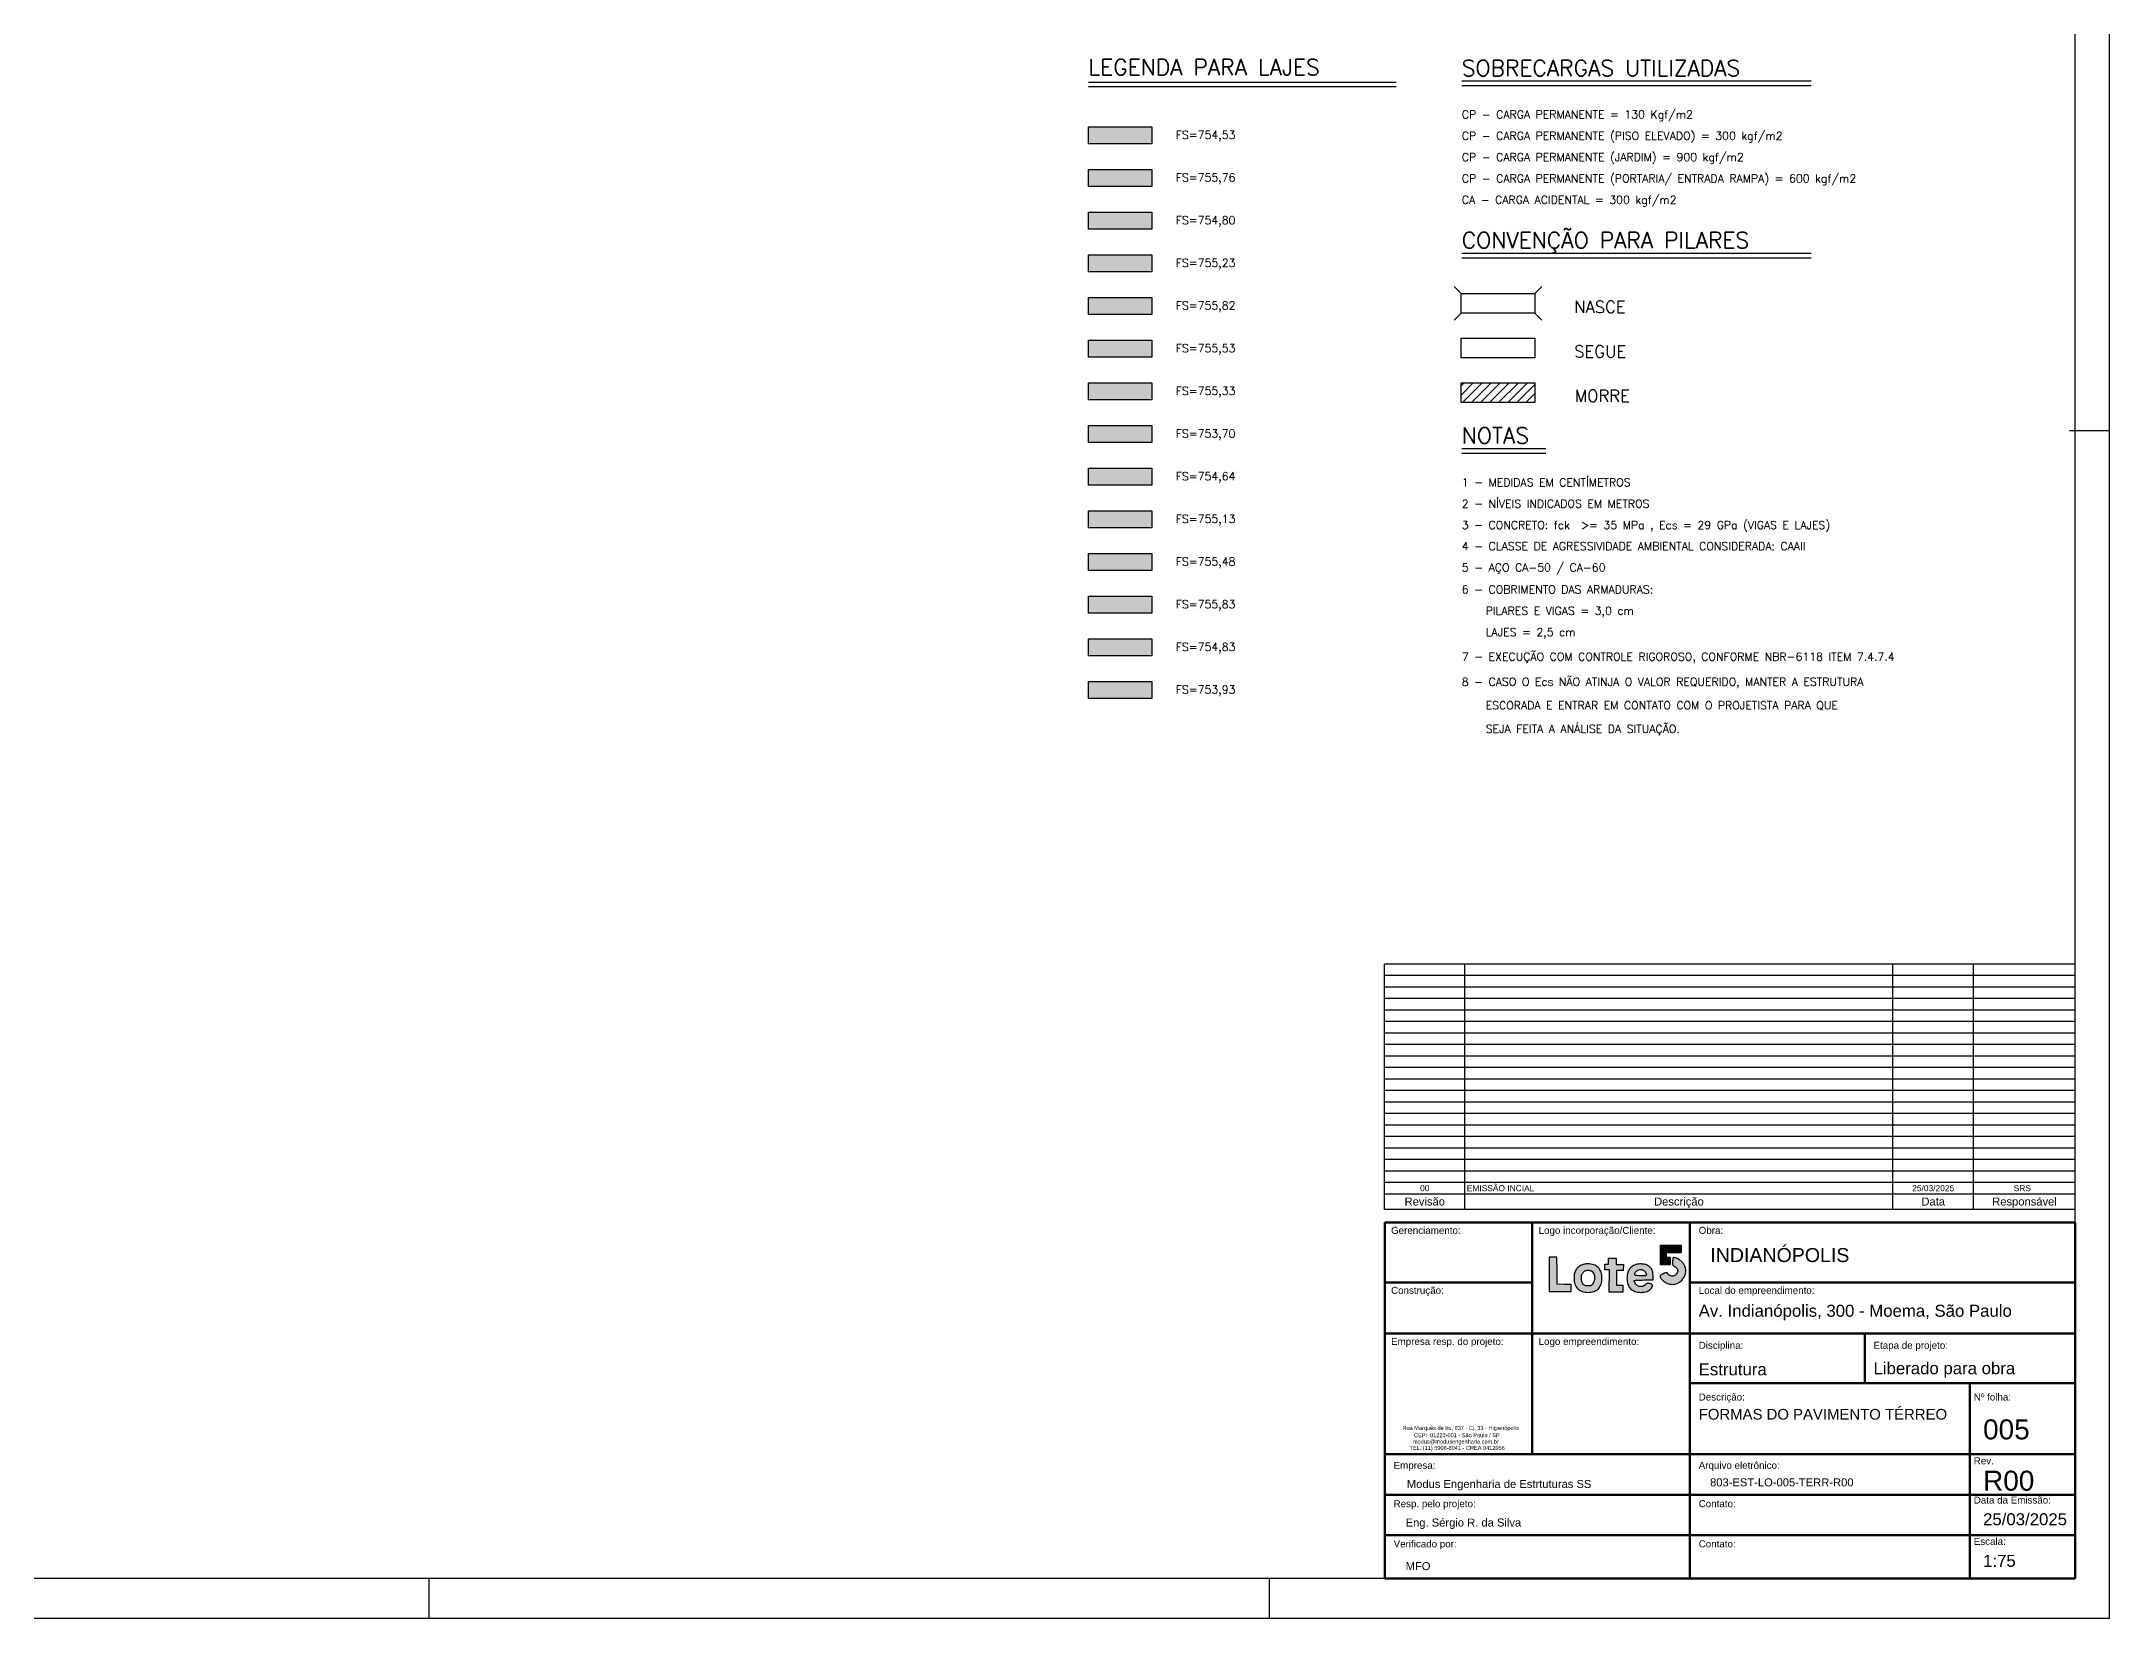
# Model space of a CAD drawing. Extents: x 64041 to 73506, y 0 to 6308.
# Drawn here: x 69629 to 73506, y 0 to 2957 of the extents above; entities that cross this region are included whole.
import ezdxf

# ---------------------------------------------------------------- set-up
doc = ezdxf.new("R2010")
doc.units = 0
doc.header["$LTSCALE"] = 75
doc.header["$MEASUREMENT"] = 0
doc.layers.get('0').update_dxf_attribs({"color": 3, "linetype": 'CONTINUOUS'})
for name, color, linetype in [('110', 141, 'CONTINUOUS'), ('111', 51, 'CONTINUOUS'), ('114', 231, 'CONTINUOUS'), ('115', 161, 'CONTINUOUS'), ('116', 240, 'CONTINUOUS'), ('118', 160, 'CONTINUOUS'), ('122', 210, 'CONTINUOUS'), ('123', 87, 'CONTINUOUS'), ('221', 1, 'CONTINUOUS'), ('222', 6, 'CONTINUOUS'), ('230', 3, 'CONTINUOUS')]:
    doc.layers.add(name, color=color, linetype=linetype)
for name, color, linetype, true_color in [('112', 7, 'CONTINUOUS', 0x9bed9e), ('113', 7, 'CONTINUOUS', 0xff850a), ('117', 7, 'CONTINUOUS', 0x009e00), ('119', 7, 'CONTINUOUS', 0xff7070), ('120', 7, 'CONTINUOUS', 0xbd9c7a), ('121', 7, 'CONTINUOUS', 0xdb70ff)]:
    doc.layers.add(name, color=color, linetype=linetype, true_color=true_color)
for name, color, linetype, lineweight in [('A-DETL-THIN', 151, 'CONTINUOUS', 30), ('G-ANNO-TTLB', 6, 'CONTINUOUS', 50), ('G-ANO-TIT', 7, 'CONTINUOUS', 9)]:
    doc.layers.add(name, color=color, linetype=linetype, lineweight=lineweight)
doc.styles.add('Arial_12', font='arial.ttf', dxfattribs={"height": 0.001})
doc.styles.add('Arial_13', font='arial.ttf', dxfattribs={"height": 0.003})
doc.styles.add('Arial_14', font='arial.ttf', dxfattribs={"height": 0.00175})
doc.styles.add('Arial_15', font='arial.ttf', dxfattribs={"height": 0.005})
doc.styles.add('Arial_16', font='arial.ttf', dxfattribs={"height": 0.0035})
doc.styles.add('Arial_17', font='arial.ttf', dxfattribs={"height": 0.0015})
doc.styles.add('Arial_5', font='arial.ttf', dxfattribs={"height": 0.002})
doc.styles.get("Standard").update_dxf_attribs({"font": 'ROMANS.SHX'})

# ---------------------------------------------------------------- blocks, each defined once
blk = doc.blocks.new('lote 5')
at = {"linetype": 'Continuous', "true_color": 0xadddf7}
h = blk.add_hatch(color=141, dxfattribs=at)
h.dxf.hatch_style = 1
h.paths.add_polyline_path([(185, 54.9), (185, 64.9), (156, 64.9), (156, 37.6), (169.3, 37.6), (169.3, 47.6), (164.2, 47.6), (164.2, 54.9)])
at = {"linetype": 'Continuous', "true_color": 0x4554a5}
h = blk.add_hatch(color=175, dxfattribs=at)
h.dxf.hatch_style = 1
h.paths.add_polyline_path([(11, 48), (5.5, 48), (0, 48), (0, 24), (0, 0), (15.5, 0), (31, 0), (31, 5), (31, 9.9), (21.2, 10.2), (11.5, 10.5), (11.2, 29.2)])
h.paths.add_polyline_path([(37.9, 30.8, 0.084936), (35.7, 25.4, 0.054013), (35, 18.7, 0.076254), (36.3, 10.3, 0.121611), (40.1, 4, 0.121091), (46.3, 0.3, 0.075213), (54.8, -1, 0.079274), (63, 0.3, 0.122166), (69.1, 4.1, 0.119298), (72.7, 10.4, 0.073422), (74, 18.9, 0.079741), (72.7, 27.2, 0.113763), (68.8, 33.6, 0.115788), (62.6, 37.5, 0.084778), (54.5, 38.9, 0.027052), (52.7, 38.8, 0.016056), (50.6, 38.5, 0.016045), (48.4, 38.1, 0.026508), (46.7, 37.6, 0.076216), (41.6, 34.8, 0.092554)])
h.paths.add_polyline_path([(50.3, 28.9, -0.127794), (54.5, 30, -0.041315), (55.8, 29.9, -0.029052), (57.3, 29.6, -0.029465), (58.7, 29.1, -0.053017), (59.7, 28.5, -0.174394), (63.1, 23.7, -0.106368), (63.5, 16.8, -0.114375), (61, 10.6, -0.218011), (56.5, 8, -0.062111), (52.1, 8.1, -0.122868), (48.9, 9.4, -0.125878), (46.7, 12, -0.066941), (45.5, 16.1, -0.079418), (45.4, 21.4, -0.106796), (47.1, 25.9, -0.122388)], flags=16)
h = blk.add_hatch(color=175, dxfattribs=at)
h.dxf.hatch_style = 1
h.paths.add_polyline_path([(84.3, -0.7), (103.3, -0.9), (103.3, 8.9), (94.5, 8.9), (94.5, 29.5), (103.5, 29.6), (104.1, 38), (94, 38), (94, 46.6), (83.1, 46.6), (83.1, 38.2), (78, 38.2), (78, 30.3), (84.6, 30.3)])
h = blk.add_hatch(color=175, dxfattribs=at)
h.dxf.hatch_style = 1
h.paths.add_polyline_path([(145.5, 22.7, 0.038669), (145.1, 27.1, 0.075044), (144.1, 30.5, 0.076697), (142.1, 33.4, 0.042002), (138.8, 36.3, 0.103568), (135.5, 37.8, 0.038688), (130.4, 38.6, 0.038727), (125, 38.6, 0.069033), (120.7, 37.6, 0.076395), (115.6, 34.8, 0.090783), (111.9, 30.7, 0.083017), (109.8, 25.2, 0.053063), (109, 18.5, 0.077839), (110.3, 10.2, 0.118578), (114, 4.1, 0.119274), (120.1, 0.3, 0.079352), (128.2, -1, 0.034827), (133.1, -0.7, 0.056094), (137.1, 0.4, 0.06475), (140.3, 2.1, 0.070678), (142.9, 4.6, 0.05252), (144.5, 7.1, 0.188977), (144.6, 8.9, 0.203461), (143.5, 10.3, 0.061382), (140.9, 11.3, 0.028075), (138.8, 11.7, 0.097756), (137.4, 11.6, 0.099528), (136.2, 10.9, 0.029702), (134.7, 9.6, -0.083794), (132.4, 7.9, -0.077181), (129.6, 7.1, -0.07687), (126.7, 7.1, -0.082035), (123.9, 8, -0.102945), (122.4, 9.3, -0.031057), (120.6, 11.9, -0.025111), (119.1, 14.6, -0.415036), (119.6, 15.8, -0.001685), (123.4, 16, -0.005312), (127.7, 16.2, -0.003368), (132.6, 16.3), (145.5, 16.5)])
h.paths.add_polyline_path([(135.6, 22.8, -0.172618), (134.7, 22.3, -0.052233), (132.7, 22.1, -0.004945), (127.7, 22.2, -0.004965), (122.8, 22.4, -0.056436), (120.8, 22.8, -0.196706), (120, 23.4, -0.167259), (119.8, 24.5, -0.166753), (121.7, 28.2, -0.123934), (125.8, 30.5, -0.124843), (130.4, 30.6, -0.170256), (133.9, 28.4, -0.031108), (134.7, 27.2, -0.028485), (135.4, 25.9, -0.029637), (135.9, 24.7, -0.077582), (136, 23.8, -0.175193)], flags=16)
h.paths.add_polyline_path([(172.9, 37.6, 0.143338), (173.6, 36.6, 0.062298), (175, 35.7, -0.052748), (176, 35, -0.029639), (177.2, 34, -0.029212), (178.2, 32.9, -0.041879), (179, 31.7, -0.026096), (179.8, 30.1, -0.101625), (180, 29, -0.101625), (179.8, 27.9, -0.026095), (179, 26.2, -0.071265), (177, 23.6, -0.101562), (174.5, 22.1, -0.11176), (171.9, 21.7, -0.101333), (169.2, 22.4, -0.029919), (168, 23.1, -0.029589), (166.9, 23.9, -0.030964), (166.1, 24.8, -0.091595), (165.7, 25.5, 0.136181), (165.1, 26.2, 0.183723), (164.4, 26.4, 0.06924), (163, 26.1, 0.008384), (160.3, 25.1, 0.02358), (158.4, 24.3, 0.030227), (156.8, 23.3, 0.03105), (155.6, 22.4, 0.166559), (155.2, 21.7, 0.208588), (155.7, 19.5, 0.04086), (158.4, 16.3, 0.042098), (161.9, 13.3, 0.062387), (165.5, 11.4, 0.146494), (176.1, 10.6, 0.142355), (185.5, 15.8, 0.142493), (190.7, 25.1, 0.14685), (189.9, 35.7, 0.073862), (187.8, 39.5, 0.055813), (184.5, 43, 0.054226), (180.3, 45.7, 0.06006), (175.8, 47.4, 0.049988), (174.2, 47.6, 0.271112), (173.5, 47.2, 0.114882), (173.1, 46, 0.007003), (172.8, 42.4, 0.011174), (172.7, 39.1, 0.080533)])
at = {"linetype": 'Continuous'}
for p, q in [((156, 37.6), (156, 64.9)), ((156, 64.9), (185, 64.9)), ((185, 64.9), (185, 54.9)), ((78, 30.3), (78, 38.2)), ((78, 38.2), (83.1, 38.2)), ((84.6, 30.3), (78, 30.3)), ((83, 46.6), (94, 46.6)), ((83.1, 38.2), (83.1, 46.6)), ((84.3, -0.9), (84.6, 30.3)), ((94, 46.6), (94, 38)), ((94, 38), (104.1, 38)), ((103.5, 29.6), (94.5, 29.5)), ((94.5, 29.5), (94.5, 8.9)), ((104.1, 38), (103.5, 29.6)), ((169.3, 37.6), (156, 37.6)), ((164.2, 47.6), (164.2, 54.9)), ((164.2, 54.9), (185, 54.9)), ((169.3, 47.6), (164.2, 47.6)), ((169.3, 47.6), (169.3, 37.6)), ((94.5, 8.9), (103.3, 8.9)), ((103.3, 8.9), (103.3, -0.9)), ((103.3, -0.9), (84.3, -0.7))]:
    blk.add_line(p, q, dxfattribs=at)
blk.add_lwpolyline([(0, 24), (0, 0), (15.5, 0), (31, 0), (31, 5), (31, 9.9), (21.2, 10.2), (11.5, 10.5), (11.2, 29.2), (11, 48), (5.5, 48), (0, 48)], close=True)
for points in [[(46.7, 37.6, 0.076216), (41.6, 34.8, 0.092553), (37.9, 30.8, 0.084937), (35.7, 25.4, 0.054013), (35, 18.7, 0.076254), (36.3, 10.3, 0.12161), (40.1, 4, 0.121091), (46.3, 0.3, 0.075213), (54.8, -1, 0.079274), (63, 0.3, 0.122165), (69.1, 4.1, 0.119298), (72.7, 10.4, 0.073422), (74, 18.9, 0.079741), (72.7, 27.2, 0.113746), (68.8, 33.6, 0.115805), (62.6, 37.5, 0.084778), (54.5, 38.9, 0.027052), (52.7, 38.8, 0.016056), (50.6, 38.5, 0.016045), (48.4, 38.1, 0.026508)], [(59.7, 28.5, -0.174394), (63.1, 23.7, -0.106368), (63.5, 16.8, -0.114376), (61, 10.6, -0.218011), (56.5, 8, -0.062111), (52.1, 8.1, -0.122867), (48.9, 9.4, -0.125878), (46.7, 12, -0.066936), (45.5, 16.1, -0.079422), (45.4, 21.4, -0.106796), (47.1, 25.9, -0.122396), (50.3, 28.9, -0.127791), (54.5, 30, -0.041309), (55.8, 29.9, -0.029057), (57.3, 29.6, -0.02946), (58.7, 29.1, -0.053017)], [(120.7, 37.6, 0.076392), (115.6, 34.8, 0.090789), (111.9, 30.7, 0.083014), (109.8, 25.2, 0.053063), (109, 18.5, 0.077839), (110.3, 10.2, 0.118577), (114, 4.1, 0.119274), (120.1, 0.3, 0.079352), (128.2, -1, 0.034827), (133.1, -0.7, 0.056094), (137.1, 0.4, 0.06475), (140.3, 2.1, 0.070679), (142.9, 4.6, 0.052519), (144.5, 7.1, 0.188977), (144.6, 8.9, 0.203461), (143.5, 10.3, 0.061383), (140.9, 11.3, 0.028074), (138.8, 11.7, 0.097756), (137.4, 11.6, 0.099528), (136.2, 10.9, 0.029702), (134.7, 9.6, -0.083794), (132.4, 7.9, -0.077181), (129.6, 7.1, -0.076871), (126.7, 7.1, -0.082035), (123.9, 8, -0.102944), (122.4, 9.3, -0.031057), (120.6, 11.9, -0.025111), (119.1, 14.6, -0.317534), (119.3, 15.7, -0.184471), (119.8, 15.8, -0.00161), (123.4, 16, -0.005312), (127.7, 16.2, -0.003368), (132.6, 16.3), (145.5, 16.5), (145.5, 22.7, 0.038669), (145.1, 27.1, 0.075045), (144.1, 30.5, 0.076697), (142.1, 33.4, 0.042002), (138.8, 36.3, 0.103568), (135.5, 37.8, 0.038694), (130.4, 38.6, 0.038721), (125, 38.6, 0.069033)], [(133.9, 28.4, -0.031108), (134.7, 27.2, -0.028484), (135.4, 25.9, -0.029638), (135.9, 24.7, -0.077582), (136, 23.8, -0.175194), (135.6, 22.8, -0.172618), (134.7, 22.3, -0.052233), (132.7, 22.1, -0.004945), (127.7, 22.2, -0.004965), (122.8, 22.4, -0.056436), (120.8, 22.8, -0.196706), (120, 23.4, -0.167259), (119.8, 24.5, -0.166753), (121.7, 28.2, -0.123934), (125.8, 30.5, -0.124843), (130.4, 30.6, -0.170257)], [(172.8, 42.4, 0.011176), (172.7, 39.1, 0.080533), (172.9, 37.6, 0.143338), (173.6, 36.6, 0.062298), (175, 35.7, -0.052748), (176, 35, -0.029614), (177.2, 34, -0.029236), (178.2, 32.9, -0.041879), (179, 31.7, -0.026096), (179.8, 30.1, -0.101625), (180, 29, -0.101625), (179.8, 27.9, -0.026096), (179, 26.2, -0.071264), (177, 23.6, -0.101562), (174.5, 22.1, -0.11176), (171.9, 21.7, -0.101332), (169.2, 22.4, -0.029919), (168, 23.1, -0.029589), (166.9, 23.9, -0.030964), (166.1, 24.8, -0.091595), (165.7, 25.5, 0.136181), (165.1, 26.2, 0.183723), (164.4, 26.4, 0.06924), (163, 26.1, 0.008384), (160.3, 25.1, 0.023581), (158.4, 24.3, 0.030227), (156.8, 23.3, 0.03105), (155.6, 22.4, 0.166559), (155.2, 21.7, 0.208588), (155.7, 19.5, 0.04086), (158.4, 16.3, 0.042098), (161.9, 13.3, 0.062386), (165.5, 11.4, 0.146494), (176.1, 10.6, 0.142355), (185.5, 15.8, 0.142493), (190.7, 25.1, 0.14685), (189.9, 35.7, 0.073863), (187.8, 39.5, 0.055813), (184.5, 43, 0.054226), (180.3, 45.7, 0.06006), (175.8, 47.4, 0.049987), (174.2, 47.6, 0.271111), (173.5, 47.2, 0.114883), (173.1, 46, 0.007002)]]:
    blk.add_lwpolyline(points, format="xyb", close=True)

msp = doc.modelspace()

# ---------------------------------------------------------------- linework, layer by layer
for p, q in [((73506, 0), (73506, 6307.5)), ((73431, 2227.5), (73506, 2227.5)), ((70356, 0), (70356, 75)), ((70356, 0), (70356, 75)), ((70356, 0), (70356, 75)), ((73506, 0), (64041, 0))]:
    msp.add_line(p, q)
msp.add_lwpolyline([(71931, 0), (71931, 75)])
at = {"layer": '110'}
for points in [[(71592, 2765.4), (71592, 2797), (71710.5, 2797)], [(71592, 2765.4), (71710.5, 2797), (71710.5, 2765.4)], [(71592, 2765.4), (71710.5, 2765.4), (71592, 2765.4)]]:
    msp.add_solid(points, dxfattribs=at)
at = {"layer": '111'}
for points in [[(71592, 2685.4), (71592, 2717), (71710.5, 2717)], [(71592, 2685.4), (71710.5, 2717), (71710.5, 2685.4)], [(71592, 2685.4), (71710.5, 2685.4), (71592, 2685.4)]]:
    msp.add_solid(points, dxfattribs=at)
at = {"layer": '112'}
for points in [[(71592, 2605.4), (71592, 2637), (71710.5, 2637)], [(71592, 2605.4), (71710.5, 2637), (71710.5, 2605.4)], [(71592, 2605.4), (71710.5, 2605.4), (71592, 2605.4)]]:
    msp.add_solid(points, dxfattribs=at)
at = {"layer": '113'}
for points in [[(71592, 2525.4), (71592, 2557), (71710.5, 2557)], [(71592, 2525.4), (71710.5, 2557), (71710.5, 2525.4)], [(71592, 2525.4), (71710.5, 2525.4), (71592, 2525.4)]]:
    msp.add_solid(points, dxfattribs=at)
at = {"layer": '114'}
for points in [[(71592, 2285.4), (71592, 2317), (71710.5, 2317)], [(71592, 2285.4), (71710.5, 2317), (71710.5, 2285.4)], [(71592, 2285.4), (71710.5, 2285.4), (71592, 2285.4)]]:
    msp.add_solid(points, dxfattribs=at)
at = {"layer": '115'}
for points in [[(71592, 2365.4), (71592, 2397), (71710.5, 2397)], [(71592, 2365.4), (71710.5, 2397), (71710.5, 2365.4)], [(71592, 2365.4), (71710.5, 2365.4), (71592, 2365.4)]]:
    msp.add_solid(points, dxfattribs=at)
at = {"layer": '116'}
for points in [[(71592, 2445.4), (71592, 2477), (71710.5, 2477)], [(71592, 2445.4), (71710.5, 2477), (71710.5, 2445.4)], [(71592, 2445.4), (71710.5, 2445.4), (71592, 2445.4)]]:
    msp.add_solid(points, dxfattribs=at)
at = {"layer": '117'}
for points in [[(71592, 2125.4), (71592, 2157), (71710.5, 2157)], [(71592, 2125.4), (71710.5, 2157), (71710.5, 2125.4)], [(71592, 2125.4), (71710.5, 2125.4), (71592, 2125.4)]]:
    msp.add_solid(points, dxfattribs=at)
at = {"layer": '118'}
for points in [[(71592, 2205.4), (71592, 2237), (71710.5, 2237)], [(71592, 2205.4), (71710.5, 2237), (71710.5, 2205.4)], [(71592, 2205.4), (71710.5, 2205.4), (71592, 2205.4)]]:
    msp.add_solid(points, dxfattribs=at)
at = {"layer": '119'}
for points in [[(71592, 2077), (71710.5, 2077), (71710.5, 2045.4)], [(71592, 2077), (71710.5, 2045.4), (71592, 2045.4)], [(71592, 2077), (71592, 2045.4), (71592, 2077)]]:
    msp.add_solid(points, dxfattribs=at)
at = {"layer": '120'}
for points in [[(71592, 1965.4), (71592, 1997), (71710.5, 1997)], [(71592, 1965.4), (71710.5, 1997), (71710.5, 1965.4)], [(71592, 1965.4), (71710.5, 1965.4), (71592, 1965.4)]]:
    msp.add_solid(points, dxfattribs=at)
at = {"layer": '121'}
for points in [[(71592, 1917), (71710.5, 1917), (71710.5, 1885.4)], [(71592, 1917), (71710.5, 1885.4), (71592, 1885.4)], [(71592, 1917), (71592, 1885.4), (71592, 1917)]]:
    msp.add_solid(points, dxfattribs=at)
at = {"layer": '122'}
for points in [[(71592, 1837), (71710.5, 1837), (71710.5, 1805.4)], [(71592, 1837), (71710.5, 1805.4), (71592, 1805.4)], [(71592, 1837), (71592, 1805.4), (71592, 1837)]]:
    msp.add_solid(points, dxfattribs=at)
at = {"layer": '123'}
for points in [[(71592, 1757), (71710.5, 1757), (71710.5, 1725.4)], [(71592, 1757), (71710.5, 1725.4), (71592, 1725.4)], [(71592, 1757), (71592, 1725.4), (71592, 1757)]]:
    msp.add_solid(points, dxfattribs=at)
at = {"layer": '221'}
for p, q in [((71592, 2872.5), (72168.5, 2872.5)), ((72291.7, 2874.3), (72946.3, 2874.3)), ((72291.7, 2551.4), (72946.3, 2551.4)), ((72290.2, 2294.1), (72312.8, 2316.8)), ((72290.2, 2311.1), (72295.9, 2316.8)), ((72292.9, 2279.9), (72329.8, 2316.8)), ((72309.8, 2279.9), (72346.7, 2316.8)), ((72326.8, 2279.9), (72363.7, 2316.8)), ((72343.8, 2279.9), (72380.7, 2316.8)), ((72360.7, 2279.9), (72397.6, 2316.8)), ((72377.7, 2279.9), (72414.6, 2316.8)), ((72394.6, 2279.9), (72428.6, 2313.8)), ((72411.6, 2279.9), (72428.6, 2296.8)), ((72291.7, 2185.2), (72449.2, 2185.2))]:
    msp.add_line(p, q, dxfattribs=at)
at = {"layer": '222'}
for p, q in [((73441.6, 75), (73441.6, 6232.5)), ((71592, 2881), (72168.5, 2881)), ((72291.7, 2883.3), (72946.3, 2883.3)), ((72291.7, 2560.4), (72946.3, 2560.4)), ((72290.2, 2484.6), (72277.1, 2497.6)), ((72290.2, 2484.6), (72428.6, 2484.6)), ((72290.2, 2447.7), (72290.2, 2484.6)), ((72428.6, 2484.6), (72441.6, 2497.6)), ((72428.6, 2484.6), (72428.6, 2447.7)), ((72290.2, 2447.7), (72277.1, 2434.6)), ((72428.6, 2447.7), (72290.2, 2447.7)), ((72428.6, 2447.7), (72441.6, 2434.6)), ((72290.2, 2401), (72428.6, 2401)), ((72290.2, 2364.1), (72290.2, 2401)), ((72428.6, 2401), (72428.6, 2364.1)), ((72428.6, 2364.1), (72290.2, 2364.1)), ((72290.2, 2316.8), (72428.6, 2316.8)), ((72290.2, 2279.9), (72290.2, 2316.8)), ((72428.6, 2316.8), (72428.6, 2279.9)), ((72428.6, 2279.9), (72290.2, 2279.9)), ((72291.7, 2194.2), (72449.2, 2194.2))]:
    msp.add_line(p, q, dxfattribs=at)
at = {"layer": '230'}
for points in [[(71710.5, 2765.4), (71592, 2765.4), (71592, 2797), (71710.5, 2797), (71710.5, 2765.4)], [(71710.5, 2685.4), (71592, 2685.4), (71592, 2717), (71710.5, 2717), (71710.5, 2685.4)], [(71710.5, 2605.4), (71592, 2605.4), (71592, 2637), (71710.5, 2637), (71710.5, 2605.4)], [(71710.5, 2525.4), (71592, 2525.4), (71592, 2557), (71710.5, 2557), (71710.5, 2525.4)], [(71710.5, 2445.4), (71592, 2445.4), (71592, 2477), (71710.5, 2477), (71710.5, 2445.4)], [(71710.5, 2365.4), (71592, 2365.4), (71592, 2397), (71710.5, 2397), (71710.5, 2365.4)], [(71710.5, 2285.4), (71592, 2285.4), (71592, 2317), (71710.5, 2317), (71710.5, 2285.4)], [(71710.5, 2205.4), (71592, 2205.4), (71592, 2237), (71710.5, 2237), (71710.5, 2205.4)], [(71710.5, 2125.4), (71592, 2125.4), (71592, 2157), (71710.5, 2157), (71710.5, 2125.4)], [(71710.5, 2045.4), (71592, 2045.4), (71592, 2077), (71710.5, 2077), (71710.5, 2045.4)], [(71710.5, 1965.4), (71592, 1965.4), (71592, 1997), (71710.5, 1997), (71710.5, 1965.4)], [(71710.5, 1885.4), (71592, 1885.4), (71592, 1917), (71710.5, 1917), (71710.5, 1885.4)], [(71710.5, 1805.4), (71592, 1805.4), (71592, 1837), (71710.5, 1837), (71710.5, 1805.4)], [(71710.5, 1725.4), (71592, 1725.4), (71592, 1757), (71710.5, 1757), (71710.5, 1725.4)]]:
    msp.add_lwpolyline(points, dxfattribs=at)
at = {"layer": 'A-DETL-THIN', "color": 3}
for p, q in [((73441.6, 1227.2), (72146.7, 1227.2)), ((72146.7, 767.2), (72146.7, 1227.2)), ((73441.6, 1205.6), (72146.7, 1205.6)), ((72297.6, 817.5), (72297.6, 1227.2)), ((73099.5, 817.5), (73099.5, 1227.2)), ((73251.1, 817.5), (73251.1, 1227.2)), ((73441.6, 767.2), (73441.6, 1227.2)), ((73441.6, 1184.1), (72146.7, 1184.1)), ((73441.6, 1162.5), (72146.7, 1162.5)), ((73441.6, 1140.9), (72146.7, 1140.9)), ((73441.6, 1119.4), (72146.7, 1119.4)), ((73441.6, 1097.8), (72146.7, 1097.8)), ((73441.6, 1076.2), (72146.7, 1076.2)), ((73441.6, 1054.7), (72146.7, 1054.7)), ((73441.6, 1033.1), (72146.7, 1033.1)), ((73441.6, 1011.6), (72146.7, 1011.6)), ((73441.6, 990), (72146.7, 990)), ((73441.6, 968.4), (72146.7, 968.4)), ((73441.6, 946.9), (72146.7, 946.9)), ((73441.6, 925.3), (72146.7, 925.3)), ((73441.6, 903.7), (72146.7, 903.7)), ((73441.6, 882.2), (72146.7, 882.2)), ((73441.6, 860.6), (72146.7, 860.6)), ((73441.6, 839), (72146.7, 839)), ((73441.6, 817.5), (72146.7, 817.5)), ((72297.6, 795.9), (72297.6, 817.5)), ((73099.5, 795.9), (73099.5, 817.5)), ((73251.1, 795.9), (73251.1, 817.5)), ((72297.6, 795.9), (72146.7, 795.9)), ((73099.5, 795.9), (72297.6, 795.9)), ((72297.6, 767.2), (72297.6, 795.9)), ((73251.1, 795.9), (73099.5, 795.9)), ((73099.5, 767.2), (73099.5, 795.9)), ((73441.6, 795.9), (73251.1, 795.9)), ((73251.1, 767.2), (73251.1, 795.9)), ((73441.6, 767.2), (72146.7, 767.2))]:
    msp.add_line(p, q, dxfattribs=at)
at = {"layer": 'G-ANNO-TTLB'}
for p, q in [((72147.3, 75), (72147.3, 742.7)), ((72147.3, 742.7), (73441.6, 742.7)), ((73441.6, 742.7), (73441.6, 75)), ((72423.8, 630.2), (72147.3, 630.2)), ((73441.6, 630.2), (72719.1, 630.2)), ((72147.3, 534.5), (73441.6, 534.5)), ((73046.9, 534.5), (73046.9, 441.4)), ((73441.6, 156.8), (72147.3, 156.8))]:
    msp.add_line(p, q, dxfattribs=at)

# ---------------------------------------------------------------- block references
at = {"linetype": 'Continuous', "xscale": 1.340735350128545, "yscale": 1.340735350128545, "zscale": 1.340735350128545}
msp.add_blockref('lote 5', (72455.1, 613.1), dxfattribs=at)

# ---------------------------------------------------------------- texts
for s, p in [('CP - CARGA PERMANENTE = 130 Kgf/m2 ', (72291.7, 2812.7)), ('FS=754,53', (71755.4, 2774.4)), ('CP - CARGA PERMANENTE (PISO ELEVADO) = 300 kgf/m2', (72291.7, 2772.7)), ('CP - CARGA PERMANENTE (JARDIM) = 900 kgf/m2', (72291.7, 2732.7)), ('FS=755,76', (71755.4, 2694.4)), ('CP - CARGA PERMANENTE (PORTARIA/ ENTRADA RAMPA) = 600 kgf/m2', (72291.7, 2692.7)), ('CA - CARGA ACIDENTAL = 300 kgf/m2', (72291.7, 2652.7)), ('FS=754,80', (71755.4, 2614.4)), ('FS=755,23', (71755.4, 2534.4)), ('FS=755,82', (71755.4, 2454.4)), ('FS=755,53', (71755.4, 2374.4)), ('FS=755,33', (71755.4, 2294.4)), ('FS=753,70', (71755.4, 2214.4)), ('FS=754,64', (71755.4, 2134.4)), ('1 - MEDIDAS EM CENTÍMETROS', (72291.7, 2122.9)), ('2 - NÍVEIS INDICADOS EM METROS', (72291.7, 2082.9)), ('FS=755,13', (71755.4, 2054.4)), ('3 - CONCRETO: fck  >= 35 MPa , Ecs = 29 GPa (VIGAS E LAJES)', (72291.7, 2042.9)), ('4 - CLASSE DE AGRESSIVIDADE AMBIENTAL CONSIDERADA: CAAII', (72291.7, 2003.3)), ('FS=755,48', (71755.4, 1974.4)), ('5 - AÇO CA-50 / CA-60', (72291.7, 1963.3)), ('FS=755,83', (71755.4, 1894.4)), ('6 - COBRIMENTO DAS ARMADURAS:', (72291.6, 1922.1)), ('    PILARES E VIGAS = 3,0 cm', (72291.6, 1882.1)), ('FS=754,83', (71755.4, 1814.4)), ('    LAJES = 2,5 cm', (72291.6, 1842.1)), ('7 - EXECUÇÃO COM CONTROLE RIGOROSO, CONFORME NBR-6118 ITEM 7.4.7.4', (72291.7, 1796.1)), ('FS=753,93', (71755.4, 1734.4)), ('8 - CASO O Ecs NÃO ATINJA O VALOR REQUERIDO, MANTER A ESTRUTURA', (72291.7, 1749)), ('    ESCORADA E ENTRAR EM CONTATO COM O PROJETISTA PARA QUE', (72291.7, 1704.9)), ('    SEJA FEITA A ANÁLISE DA SITUAÇÃO.', (72291.7, 1660.7))]:
    msp.add_text(s, height=15).set_placement(p)
at = {"layer": '222'}
for s, height, p in [('LEGENDA PARA LAJES', 30, (71592, 2893.9)), ('SOBRECARGAS UTILIZADAS ', 30, (72291.7, 2892.3)), ('CONVENÇÃO PARA PILARES', 30, (72291.7, 2569.4)), ('NASCE', 22.5, (72502.4, 2448.1)), ('SEGUE', 22.5, (72502.4, 2364.6)), ('MORRE', 22.5, (72503.4, 2281.2)), ('NOTAS', 30, (72291.7, 2203.2))]:
    msp.add_text(s, height=height, dxfattribs=at).set_placement(p)
at = {"layer": 'G-ANO-TIT', "line_spacing_factor": 0.941778}
for s, insert, char_height, width, attachment_point, style in [('EMISSÃO INCIAL', (72301, 812.7), 11.25, 397.356, 1, 'Arial_17'), ('Revisão', (72222.2, 789.6), 15, 90.534, 2, 'Arial_5'), ('00', (72222.2, 812.7), 11.25, 20.935, 2, 'Arial_17'), ('Descrição', (72698.6, 789.6), 15, 111.102, 2, 'Arial_5'), ('{\\C7;25/03/2025}', (73175.3, 812.7), 11.25, 94.208, 2, 'Arial_17'), ('Data', (73175.3, 789.6), 15, 52.888, 2, 'Arial_5'), ('Responsável', (73346.4, 789.6), 15, 144.891, 2, 'Arial_5'), ('\\pxql;{\\C7;SRS}', (73344.7, 812.7), 11.25, 37.048, 2, 'Arial_17')]:
    msp.add_mtext(s, dxfattribs=dict(at, insert=insert, char_height=char_height, width=width, attachment_point=attachment_point, style=style))
at = {"layer": 'G-ANO-TIT', "attachment_point": 1}
for s, insert, char_height, width, style in [('Gerenciamento:', (72159, 734.6), 13.125, 156.93, 'Arial_14'), ('Logo incorporação/Cliente:', (72435.6, 734.6), 13.125, 264.557, 'Arial_14'), ('Obra:', (72735.7, 734.6), 13.12, 55.316, 'Arial_14'), ('INDIANÓPOLIS', (72757.4, 694.8), 26.25, 320.475, 'Arial_16'), ('Construção:', (72159, 622.1), 13.125, 120.253, 'Arial_14'), ('Local do empreendimento:', (72735.7, 622.1), 13.125, 262.152, 'Arial_14'), ('Av. Indianópolis, 300 - Moema, São Paulo', (72735.7, 588.5), 22.5, 725.728, 'Arial_13'), ('Empresa resp. do projeto:', (72159, 526.3), 13.125, 254.937, 'Arial_14'), ('Logo empreendimento:', (72435.6, 526.3), 13.125, 228.481, 'Arial_14'), ('Etapa de projeto:', (73063.4, 519), 13.125, 168.956, 'Arial_14'), ('{\\C7;Liberado para obra}', (73063.4, 480.8), 22.5, 431.709, 'Arial_13'), ('Descrição:', (72735.7, 422.1), 13.12, 104.019, 'Arial_14'), ('{\\C7;FORMAS DO PAVIMENTO TÉRREO}', (72735.7, 393.2), 20, 536.446, 'Arial_13'), ('Nº folha:', (73251.3, 422.1), 13.12, 84.177, 'Arial_14'), ('005', (73268.8, 373.6), 37.5, 108.228, 'Arial_15'), ('Arquivo eletrônico:', (72735.7, 294), 13.125, 181.582, 'Arial_14'), ('Rev.', (73251.3, 302.5), 13.12, 44.494, 'Arial_14'), ('R00', (73268.8, 277.4), 37.5, 118.449, 'Arial_15'), ('{\\C7;803-EST-LO-005-TERR-R00}', (72757, 263), 15, 334.905, 'Arial_5'), ('Contato:', (72735.7, 222.1), 13.12, 84.177, 'Arial_14'), ('Data da Emissão:', (73251.3, 228.9), 13.125, 173.165, 'Arial_14'), ('{\\C7;25/03/2025}', (73268.8, 197.6), 22.5, 194.81, 'Arial_13'), ('{\\C7;Eng. Sérgio R. da Silva}', (72186.3, 187.7), 15, 307.848, 'Arial_5'), ('Verificado por:', (72163.8, 146.8), 13.125, 141.899, 'Arial_14'), ('Contato:', (72735.7, 146.8), 13.12, 84.177, 'Arial_14'), ('{\\C7;MFO}', (72186.3, 106), 15, 221.867, 'Arial_5')]:
    msp.add_mtext(s, dxfattribs=dict(at, insert=insert, char_height=char_height, width=width, style=style))
at = {"layer": 'G-ANO-TIT', "attachment_point": 1, "bg_fill": 3, "box_fill_scale": 1.25, "bg_fill_color": 256, "bg_fill_true_color": 13158600, "bg_fill_transparency": 0}
for s, insert, char_height, width, style in [('{\\C7;Estrutura}', (72735.7, 478.7), 22.5, 189.399, 'Arial_13'), ('CEP:^I01223-001 - São Paulo / SP', (72202.2, 347.7), 7.5, 162.005, 'Arial_12'), ('{\\C7;Modus Engenharia de Estrtuturas SS}', (72188.6, 260), 15, 505.593, 'Arial_5'), ('{\\C7;1:75}', (73268.8, 119.6), 22.5, 89.214, 'Arial_13')]:
    msp.add_mtext(s, dxfattribs=dict(at, insert=insert, char_height=char_height, width=width, style=style))

# ---------------------------------------------------------------- next in the draw order: linework, layer by layer
at = {"layer": '222'}
msp.add_line((73441.6, 75), (64228.5, 75), dxfattribs=at)
at = {"layer": 'G-ANNO-TTLB'}
for p, q in [((72719.1, 742.7), (72719.1, 75)), ((72719.1, 441.4), (73441.6, 441.4)), ((73244.1, 441.4), (73244.1, 75)), ((72147.3, 232), (73441.6, 232)), ((73441.6, 75), (72147.3, 75))]:
    msp.add_line(p, q, dxfattribs=at)

# ---------------------------------------------------------------- next in the draw order: texts
at = {"layer": 'G-ANO-TIT', "attachment_point": 1, "style": 'Arial_14'}
for s, insert, char_height, width in [('Disciplina:', (72735.7, 519), 13.125, 98.608), ('Empresa:', (72163.8, 294), 13.12, 94.399), ('Resp. pelo projeto:', (72163.8, 222.1), 13.125, 185.791), ('Escala:', (73251.3, 151.5), 13.12, 71.551)]:
    msp.add_mtext(s, dxfattribs=dict(at, insert=insert, char_height=char_height, width=width))
at = {"layer": 'G-ANO-TIT', "insert": (72200, 335.8), "char_height": 7.5, "width": 165.677, "attachment_point": 1, "style": 'Arial_12', "bg_fill": 3, "box_fill_scale": 1.25, "bg_fill_color": 256, "bg_fill_true_color": 13158600, "bg_fill_transparency": 0}
msp.add_mtext('modus@modusengenharia.com.br', dxfattribs=at)

# ---------------------------------------------------------------- next in the draw order: texts
at = {"layer": 'G-ANO-TIT', "char_height": 7.5, "attachment_point": 1, "style": 'Arial_12', "bg_fill": 3, "box_fill_scale": 1.25, "bg_fill_color": 256, "bg_fill_true_color": 13158600, "bg_fill_transparency": 0}
for s, insert, width in [('Rua Marquês de Itu, 837 - Cj. 33 - Higienópolis', (72180.3, 361.3), 230.19), ('TEL.:(11) 5908-8041 - CREA 0412056', (72193.4, 323.9), 180.604)]:
    msp.add_mtext(s, dxfattribs=dict(at, insert=insert, width=width))

# ---------------------------------------------------------------- next in the draw order: linework, layer by layer
at = {"layer": 'G-ANNO-TTLB'}
for p, q in [((72423.8, 308.6), (72423.8, 742.7)), ((73441.6, 308.6), (72147.3, 308.6))]:
    msp.add_line(p, q, dxfattribs=at)

doc.saveas('drawing.dxf')
